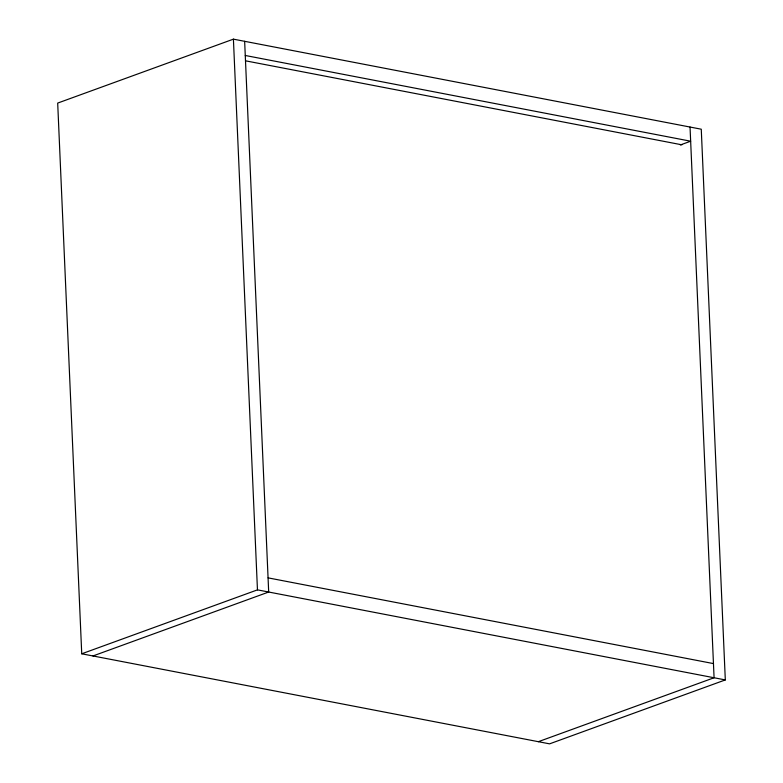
<?xml version="1.0" encoding="UTF-8"?>
<svg xmlns="http://www.w3.org/2000/svg" width="783" height="783" viewBox="0 0 783 783"><rect width="100%" height="100%" fill="white"/><g stroke="black" fill="none" stroke-linecap="round" stroke-linejoin="round"><path stroke-width="1.17" d="M233.412 39.15L57.688 103.082L81.735 653.795L549.588 743.85L725.312 679.918L701.265 129.205L233.412 39.15L257.46 589.863L81.735 653.795M680.319 144.963L690.655 141.204L245.265 55.476M92.962 655.958L268.686 592.026L244.648 41.313M538.352 741.687L714.076 677.755L690.038 127.042M245.784 60.868L681.885 144.816M268.07 577.864L713.46 663.592M257.46 589.863L725.312 679.918"/></g></svg>
